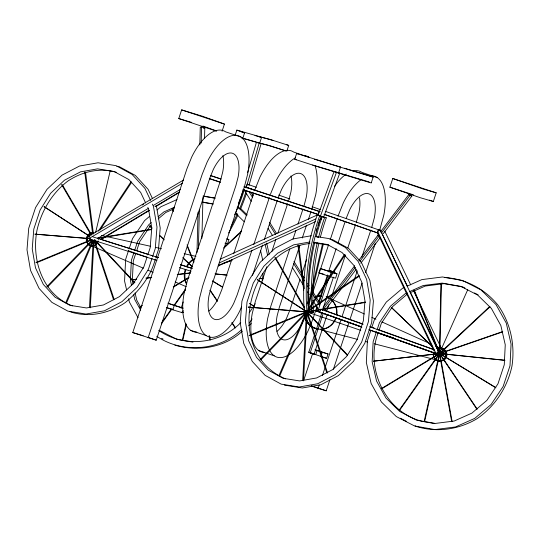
<?xml version="1.0" encoding="UTF-8"?>
<svg xmlns="http://www.w3.org/2000/svg" width="540" height="540" viewBox="0 0 540 540"><rect width="100%" height="100%" fill="white"/><g stroke="black" fill="none" stroke-linecap="round" stroke-linejoin="round"><path stroke-width="0.81" d="M434.808 352.58L435.901 354.861L438.669 353.626L438.683 352.053L380.234 229.871L377.467 231.107L377.453 232.673L434.086 351.061M435.901 354.861L435.915 353.288L377.467 231.107M477.016 408.827L439.864 353.606L414.376 290.331L413.89 290.196L439.385 353.464L451.622 421.315L452.108 421.45L439.864 353.606L441.403 284.135L440.924 284L439.385 353.464L424.13 421.511L424.609 421.646L439.864 353.606L490.037 306.774L489.55 306.639L439.385 353.464L399.269 409.941L399.755 410.076L439.864 353.606L502.436 331.965M196.978 252.511L198.045 212.146M199.814 144.869L200.279 127.211L201.575 127.103L204.795 128.081L204.525 138.173M198.362 249.041L199.402 209.513M201.157 143.08L201.575 127.103M201.893 238.248L202.979 197.039M262.622 280.854L262.994 273.362M89.458 307.584L93.184 240.476M90.268 307.834L93.987 240.719M302.656 380.565L306.477 311.769L358.884 275.65M303.466 380.808L307.233 312.856M336.994 172.328L338.587 172.868L340.497 167.083L296.629 153.475L294.719 159.26L316.278 166.259L370.481 182.77L371.277 182.648M371.243 182.986L373.194 176.863L344.54 168.23M186.037 323.69L182.365 340.085L182.844 340.22L186.341 324.641M95.627 232.504L110.106 171.227M308.023 305.235L322.502 243.959L323.305 244.202L308.057 308.752M288.704 200.516L290.932 191.909A29.234 13.5 -71.2 0 0 290.979 175.932M304.06 205.733L306.288 197.127A29.234 13.5 -71.2 0 0 300.463 173.495A29.234 13.5 -71.2 0 0 281.448 189.736L278.093 198.005M247.55 172.76L256.399 142.398L259.16 143.201L246.119 187.947M248.987 185.294L261.09 143.748M249.224 184.822L247.212 184.167L246.267 187.265L255.022 190.31M378.128 231.417L378.601 229.871L379.937 230.303M128.54 250.58L125.644 259.342L124.571 281.057L126.603 289.933M129.067 248.987L132.496 238.64L144.558 220.624L149.58 216.358M133.738 253.206L131.375 260.348L130.39 280.321L131.49 285.14M134.784 250.034L137.673 241.306L148.77 224.741L151.268 222.615M216.56 131.173L178.767 118.557L181.636 109.883L202.169 116.134L224.431 124.031L222.089 131.22M135.668 253.753L133.306 260.888L132.32 280.861L133.056 284.074M136.721 250.574L139.603 241.853L150.701 225.281M147.035 257.243L143.883 266.767L133.387 283.507L119.529 296.595L103.444 304.972L86.434 307.955L69.869 305.303L55.1 297.23L43.322 284.391L35.485 267.827L32.225 248.879L33.804 229.088L40.102 210.047L50.605 193.306L64.456 180.212L80.541 171.842L97.558 168.858L114.116 171.511L128.885 179.584L140.67 192.422L145.658 202.959M147.818 254.867L150.181 247.725L151.767 227.927L148.507 208.98L147.791 207.475M152.105 258.093L148.419 269.244L137.005 287.449L121.939 301.678L104.45 310.79L85.948 314.03L67.939 311.148L51.881 302.366L39.069 288.407L30.544 270.398L27 249.797L28.721 228.272L35.566 207.569L46.987 189.365L62.053 175.129L79.542 166.023L98.044 162.783L116.053 165.665L132.111 174.44L144.923 188.399L150.606 200.407M152.631 256.5L155.27 248.542L156.992 227.016L153.441 206.415L152.381 204.161M155.324 259.072C150.815 276.676 138.969 291.296 125.152 302.663C109.323 313.349 89.694 317.729 71.159 312.127L69.694 311.33M155.851 257.486L158.483 249.521L160.205 227.995L156.661 207.394L155.952 205.888M241.529 306.707L240.017 310.419A47.702 22.025 -71.2 0 1 208.994 336.92A47.702 22.025 -71.2 0 1 199.483 298.357L202.682 285.977L235.926 185.456L238.154 176.85A29.234 13.5 -71.2 0 0 232.328 153.225A29.234 13.5 -71.2 0 0 213.314 169.459L209.959 177.734L156.229 340.187L132.779 332.559L186.914 168.865L191.747 156.965A47.702 22.025 -71.2 0 1 225.626 131.828L240.982 137.045M148.136 337.777L202.271 174.083L207.103 162.182A47.702 22.025 -71.2 0 1 238.126 135.689A47.702 22.025 -71.2 0 1 247.637 174.245L244.431 186.624L211.187 287.145L208.966 295.751A29.234 13.5 -71.2 0 0 214.792 319.383A29.234 13.5 -71.2 0 0 233.806 303.149L237.161 294.874L251.937 250.202M166.941 307.793L172.861 309.825L174.299 305.485L183.141 308.178L167.893 303.17M235.177 135.175L236.851 130.113L273.429 140.569M181.123 308.313L183.215 301.928M183.229 310.595L182.513 312.761L172.861 309.825M240.185 131.186L244.546 132.989L242.636 138.773L242.001 138.584M259.632 143.282L261.542 137.491L254.948 135.486M225.059 243.209L227.468 243.945L228.906 239.605L227.428 239.099M231.835 259.342L221.805 289.656L218.45 297.932A29.234 13.5 -71.2 0 1 208.872 311.074M233.678 253.76L253.732 193.124M254.522 190.735L259.882 177.242A47.702 22.025 -71.2 0 1 293.76 152.098L309.11 157.316A47.702 22.025 -71.2 0 0 303.102 155.527M253.787 244.613L269.352 197.546M286.801 151.193L288.718 145.409L286.808 144.754M252.497 275.387L262.521 245.072M264.371 239.49L277.297 200.401M266.807 266.733L255.46 301.037L252.261 313.416A47.702 22.025 -71.2 0 0 264.121 352.39M271.822 251.573L275.778 239.605M277.891 233.226L287.651 203.708M289.811 248.812L270.817 306.254L267.617 318.634A47.702 22.025 -71.2 0 0 277.128 357.19A47.702 22.025 -71.2 0 0 308.151 330.696L312.977 318.803L316.94 306.835M292.984 239.24L295.88 230.465M297.992 224.08L303.007 208.926M299.903 245.194L279.322 307.422L277.101 316.028A29.234 13.5 -71.2 0 0 282.926 339.66A29.234 13.5 -71.2 0 0 301.941 323.42L305.296 315.151M302.279 238.012L306.497 225.248M308.347 219.665L310.986 211.687M311.776 209.297L315.765 194.522A47.702 22.025 -71.2 0 0 314.901 165.409M299.963 279.619L289.94 309.933L286.585 318.202A29.234 13.5 -71.2 0 1 277 331.344M302.076 273.233L306.565 259.673M316.062 230.951L316.852 228.562M317.905 225.369L319.754 219.787M337.007 273.834L331.202 272.201L329.771 276.541L318.863 272.869L320.301 268.529L337.007 273.834L335.57 278.174L330.494 276.743M312.944 292.012L319.282 272.869M319.808 271.269L328.516 244.944M330.359 239.362L337.216 218.619M338.013 216.223L343.366 202.736A47.702 22.025 -71.2 0 1 361.604 179.307M318.782 301.246L327.49 274.921M328.55 271.728L336.197 248.596M338.047 243.013L345.168 221.474M316.291 311.054L321.624 312.896L316.291 311.054L317.608 307.084M318.917 303.115L328.111 275.319M329.157 272.147L329.684 270.56L335.016 272.403L329.684 270.56M317.709 311.621L329.528 275.886M322.407 310.514L333.437 277.162M308.812 352.188L321.82 312.842L327.152 314.685L314.138 354.031L308.812 352.188L314.138 354.031M310.23 352.748L323.237 313.409M309.906 353.012L315.704 354.645L317.142 350.305L328.05 353.977L326.612 358.317L320.814 356.683L322.245 352.343L328.05 353.977M389.907 187.178L392.776 178.497L436.192 192.827L433.323 201.501L420.316 197.741L389.907 187.178L413.498 194.879M370.832 330.419L367.409 340.767L366.336 362.488L371.129 383.454L381.395 401.983L396.306 416.563L414.646 426.013L434.936 429.577L455.537 426.951L474.768 418.365L491.083 404.501L503.145 386.485L509.996 365.783L511.07 344.068L506.277 323.096L496.01 304.567L481.1 289.987L462.76 280.537L442.469 276.973L421.868 279.599L407.255 286.126M371.885 327.233L374.261 320.065L386.323 302.049L402.638 288.191L404.177 287.503M376.549 331.459L373.14 341.773L372.155 361.746L376.562 381.031L385.999 398.068L399.708 411.48L416.576 420.167L435.24 423.441L454.181 421.031L471.872 413.134L486.871 400.383L497.968 383.819L504.265 364.777L505.251 344.804L500.843 325.519L491.407 308.482L477.698 295.076L460.829 286.382L442.166 283.109L423.225 285.518L409.381 291.701M377.075 329.873L379.438 322.731L390.535 306.166L405.533 293.416L407.072 292.734M378.223 332.795C364.527 367.639 385.391 412.736 422.57 421.423M379.006 330.419L381.368 323.278L392.465 306.713L407.471 293.963M303.588 380.707L312.64 353.518M326.754 311.135L328.887 304.736M331.547 296.744L345.398 255.157M347.794 247.961L355.516 224.768M356.312 222.372L359.066 212.186A29.234 13.5 -71.2 0 0 359.471 197.856M311.236 385.972L318.148 388.321L319.207 385.121M322.407 375.53L341.044 319.552M342.11 316.352L357.291 270.769M361.814 257.175L370.872 229.986M371.669 227.59L374.423 217.404A29.234 13.5 -71.2 0 0 368.59 193.772A29.234 13.5 -71.2 0 0 349.582 210.013L346.221 218.282M318.148 388.321L326.214 390.812L329.933 379.633M333.389 369.259L349.07 322.171M349.866 319.775L362.09 283.061M365.546 272.687L375.381 243.155M377.771 235.973L378.304 234.38M379.633 230.391L383.9 214.799A47.702 22.025 -71.2 0 0 369.758 175.912M361.807 327.173L319.754 312.113L320.76 309.238L321.725 309.515M368.948 329.724L437.184 354.152L437.94 351.999M437.184 354.152L438.149 354.429L439.155 351.554L437.569 350.987M336.467 172.361L320.45 216.095L318.08 215.163L334.098 171.43L339.68 173.347L323.663 217.073L319.66 215.831A197.451 164.66 -73.1 0 0 306.882 310.439L304.304 310.939A200.347 167.076 -73.1 0 1 317.257 215.008L318.863 215.494M270.405 194.353L275.231 182.459A47.702 22.025 -71.2 0 1 295.475 157.795M92.617 240.334L65.752 302.677L66.555 302.92L93.089 241.353M306.288 314.327L279.754 375.894L278.951 375.651L306.477 311.769L365.661 302.049M467.681 289.818L439.385 353.464L381.348 388.604L381.834 388.739L439.864 353.606L504.637 360.315M98.354 231.134L131.112 181.649M100.082 229.979L131.456 182.594M307.861 309.683L344.311 254.624L345.114 254.867L307.28 312.019L260.8 359.937L259.997 359.694L306.477 311.769L307.28 312.019L365.648 302.434M249.271 312.741L255.278 303.77M249.318 323.069L252.099 318.917M161.852 322.387L171.038 309.461M173.934 305.377L185.537 289.049M161.372 323.885L172.004 308.914M174.42 305.512L185.537 289.865M323.116 307.287L354.733 265.707M358.81 260.348L378.695 234.191M380.228 232.18L408.78 194.63L410.717 195.176L411.831 196.101L383.279 233.651M322.711 310.223L355.34 267.307M359.93 261.272L379.31 235.791M381.348 233.105L409.901 195.554L411.831 196.101M324.641 310.763L356.258 269.19M360.842 263.156L380.221 237.674M92.117 239.996L46.798 286.72L47.601 286.963L92.34 240.84M223.925 247.482L241.67 230.918M223.796 248.191L240.928 232.2M157.106 209.959L160.873 206.759L177.025 199.544M158.146 216.769L163.769 211.991L174.535 207.185M158.207 218.909L165.706 212.537L174.163 208.757M240.732 322.677C219.348 344.594 183.857 347.821 158.679 330.426M241.785 329.468C219.463 350.966 182.297 353.72 156.742 336.272M242.467 331.081C224.647 347.72 197.822 351.877 174.818 345.134M248.738 325.748L251.249 323.615M142.243 205.052L143.62 204.1M359.694 275.893L307.28 312.019L249.885 335.691L249.082 335.448L306.477 311.769L360.713 330.338M413.606 290.858L443.921 353.565L441.848 354.989L438.217 355.543L437.488 354.031M142.452 305.438L139.583 307.179L141.5 306.443M173.259 286.787L189.02 277.243M173.738 286.922L188.784 277.817M95.229 240.901L95.985 242.224L98.138 240.921M100.298 239.625L149.222 210.154M154.98 206.685L179.442 191.957M101.196 239.497L149.405 210.465M155.878 206.564L179.624 192.267M183.546 180.036L88.864 236.115L89.228 238.41L92.9 241.232L95.067 239.949M89.228 238.41L182.459 183.188M97.241 238.66L148.554 208.271M153.61 205.274L180.353 189.432M220.057 259.261L317.412 214.913L320.166 215.73M219.254 262.926L315.839 218.923M218.099 266.031L315.454 221.684M320.051 219.591L321.59 218.889L321.044 216.668M411.311 292.248L425.156 286.065L444.096 283.649L462.76 286.922L464.96 288.056M435.915 353.288L438.683 352.053M95.985 242.224L97.733 241.481M91.726 239.436L35.883 262.474L36.686 262.717L91.753 240.003M223.756 263L231.674 260.26M218.693 265.052L232.16 260.395M502.747 331.553L439.385 353.464L438.163 352.296M317.257 215.008L321.266 216.324A197.451 164.66 -73.1 0 0 308.488 310.932L305.91 311.432L304.304 310.939M308.833 303.797A200.347 167.076 -73.1 0 0 309.332 312.471L311.911 311.972L313.517 312.464A197.451 164.66 -73.1 0 1 318.89 243.236M313.517 312.464L310.939 312.964L309.326 312.471M311.243 235.757L292.741 238.997L275.252 248.103L260.185 262.339L248.765 280.543L241.92 301.246L240.199 322.772L243.743 343.373L252.268 361.382L265.079 375.34L281.138 384.122L299.147 387.005L317.648 383.764L335.138 374.659L350.204 360.423L361.618 342.218L368.469 321.516L370.19 299.99L366.64 279.389L358.121 261.38L345.31 247.421L329.252 238.64L315.333 236.412M309.947 241.974L293.74 244.816L277.654 253.193L263.803 266.281L253.3 283.021L247.003 302.062L245.423 321.853L248.684 340.801L256.52 357.365L268.299 370.204L283.068 378.277L299.632 380.93L316.643 377.946L332.728 369.569L346.586 356.481L357.082 339.741L363.38 320.699L364.966 300.901L361.706 281.961L353.869 265.397L342.083 252.558L327.314 244.485L313.24 242.231M309.92 243.526C246.213 249.406 223.54 353.018 285.552 378.851M97.389 238.12L151.639 229.21M97.369 238.505L151.625 229.595M443.921 353.565L440.296 354.119L410.339 292.167M136.701 279.18L131.692 279.767L136.35 279.41M145.881 278.1L151.72 277.418M177.593 274.388L190.107 272.916M146.367 278.235L151.369 277.654M177.242 274.617L190.593 273.058M435.206 353.957L373.457 361.193L435.692 354.092M438.197 353.801L439.864 353.606L495.646 387.497M203.499 128.189L204.795 128.081M89.944 238.532L34.891 234.137L89.91 238.707M306.45 311.951L248.09 307.112L306.477 311.769L347.274 355.3M215.055 273.848L226.679 275.049M259.065 278.404L263.216 278.836M215.541 273.983L227.165 275.184M259.551 278.539L262.872 278.883M504.981 360.261L439.385 353.464L477.002 409.388M178.767 118.557L191.714 122.438M440.93 348.55L442.679 348.793A6.217 5.872 -74.3 0 1 446.479 356.353A6.217 5.872 -74.3 0 1 439.263 360.747M442.874 348.847L441.119 348.604L435.557 346.127M116.809 166.253L119.266 166.644L135.331 175.426L148.136 189.385L152.401 198.389M116.505 172.361C99.718 167.299 81.999 171.619 67.676 181.197C51.934 193.313 41.519 210.823 37.024 230.067C31.259 259.463 42.471 294.496 72.347 305.876M316.913 237.128L318.553 237.391M330.014 239.227L332.465 239.618L348.53 248.4L361.341 262.359L369.86 280.368L373.403 300.969L371.682 322.495L364.838 343.197L353.417 361.402L338.351 375.638L320.861 384.743L302.366 387.983L284.357 385.101M313.97 242.811L328.88 245.201M203.135 195.973L215.312 198.113M205.072 196.519L214.812 198.227M202.831 202.109L213.381 203.958M203.148 202.365L212.882 204.073M444.4 277.519C465.392 278.674 484.738 288.806 497.941 305.113C510.55 322.88 515.261 344.878 511.927 366.329C507.256 387.686 494.843 406.607 476.705 418.905C458.555 429.617 436.826 432.655 416.583 426.56L415.112 425.804M192.976 342.131L176.749 339.289L159.881 330.595M424.19 421.713L434.74 423.562M288.718 145.409L269.683 139.333L258.836 136.58M101.48 235.42L150.613 246.287M155.527 247.374L161.582 248.744M184.187 253.719L195.973 256.351M260.773 143.451L267.773 145.118L286.106 150.944M317.48 328.928L315.657 328.448A16.706 15.775 -74.3 0 1 304.391 310.23M321.354 329.933L357.325 339.336M365.263 341.408L367.706 342.05M374.207 343.75L439.459 360.801A6.217 5.872 -74.3 0 0 446.675 356.407A6.217 5.872 -74.3 0 0 442.874 348.854M256.142 142.148L242.177 138.031M436.192 192.827L423.191 189.061L392.776 178.497M318.863 272.869L323.939 274.3M319.754 312.113L361.186 326.875M322.603 313.45L320.666 312.903L319.552 311.978M438.19 351.277L439.155 351.554M438.649 352.438L439.864 353.606L439.385 353.464L495.875 387.794M440.363 355.05L441.329 355.32M314.969 349.69L317.142 350.305M373.16 177.201L314.53 159.246M320.207 218.484L321.59 218.889M242.244 138.159L270.405 146.016L285.829 150.903M132.779 332.559L143.181 335.745M244.546 132.989L236.851 130.113M333.781 171.315L312.62 165.031M334.901 171.68L369.252 181.96M320.416 237.019A197.451 164.66 -73.1 0 1 326.288 217.856L324.682 217.364A197.451 164.66 -73.1 0 0 318.607 237.31M226.49 238.869L228.906 239.605M91.24 239.51L89.633 239.018L156.931 260.456M306.882 310.439L308.495 310.932M166.462 307.51L172.894 309.467M101.453 239.49L147.919 254.293M151.119 255.312L152.726 255.825M155.932 256.844L158.335 257.607M180.765 264.755L191.977 268.326M92.948 236.878L158.328 257.627M180.279 264.674L192.287 268.522M179.368 267.584L191.059 271.256M224.438 124.119L181.636 109.883M210.668 175.527L221.063 178.956M244.262 186.611L320.26 211.667M210.384 175.615L220.786 179.044M243.986 186.698L319.181 211.491L318.087 214.535L242.892 189.743M209.574 178.578L219.976 182.007M243.972 189.925L318.371 214.448M209.297 178.666L220.496 182.358M182.108 312.032L183.451 312.478M182.095 312.134L183.445 312.579M320.301 268.529L331.202 272.201M393.255 337.905L376.967 332.444L393.559 338.033M438.284 353.072L439.864 353.606M315.238 349.981L322.245 352.343M315.704 354.645L326.612 358.317M298.208 154.022L296.629 153.475M429.482 200.138L433.323 201.501M296.298 159.806L294.719 159.26M377.244 177.593L361.888 172.375A47.702 22.025 -71.2 0 0 352.87 170.984M258.916 350.622L274.273 355.84M190.782 330.345L206.138 335.563M311.627 385.85L326.214 390.812M147.785 337.311L156.229 340.187M338.108 166.266L340.497 167.083M225.248 243.182L227.468 243.945M128.378 250.783L147.514 257.364M168.379 303.46L174.299 305.485M326.295 217.856L322.279 216.533A200.347 167.076 -73.1 0 0 316.136 236.722M247.212 184.167L256.392 187.312M278.687 195.068L289.838 198.95M312.134 206.705L320.47 209.648M325.249 211.316L379.816 230.243M323.926 214.232L378.068 233.064M324.304 214.407L377.649 232.963M202.912 126.036L216.122 130.768M324.729 310.419L362.988 324.041M369.961 326.612L374.099 328.016M378.689 329.738L433.438 349.333M320.76 309.238L362.988 324.284M369.954 326.849L434.221 349.859M326.903 314.429L361.814 326.93M378.473 332.897L435.78 353.336M369.124 329.717L438.149 354.429M337.318 172.409L339.68 173.347M321.887 216.378L323.663 217.073M143.465 268.245L89.249 244.809A6.217 5.184 -73.1 0 1 86.711 237.101A6.217 5.184 -73.1 0 1 93.575 233.165M148.108 270.257L153.077 272.363M175.216 281.975L186.381 286.76M326.653 297L330.487 298.728M332.019 299.416L364.426 314.003M371.898 317.412L375.928 319.194M381.875 321.908L431.15 344.101M474.498 292.97L478.163 294.86M237.6 207.212L241.272 209.101L247.232 214.934M237.134 207.428L239.335 208.562L246.49 215.561M235.663 213.057L237.128 213.813M400.437 418.244L406.31 421.268M161.608 338.324L163.073 339.079M212.402 280.868L222.413 286.949M249.588 303.46L253.881 306.065M212.632 281.165L222.649 287.246M249.818 303.757L254.111 306.362M305.876 311.094L257.195 279.578L306.477 311.769L326.768 372.789M89.856 236.284L43.997 206.604L89.053 236.034M408.78 194.63L409.901 195.554M432.56 346.592L391.271 307.334L432.074 346.457M151.821 227.792L149.506 225.902L151.942 228.245M159.732 235.386L163.998 239.47M182.878 257.573L192.618 266.922M159.86 235.832L164.119 239.922M182.999 258.026L192.139 266.78M235.933 213.644L244.276 221.805M347.504 354.929L307.28 312.019L327.571 373.032M95.229 240.266L134.879 282.569M94.426 240.023L134.649 282.933M210.33 290.351L217.384 300.834M231.957 322.508L235.251 327.395M209.844 290.216L217.37 301.401M231.944 323.069L235.238 327.962M250.965 192.26L253.179 195.824M269.575 222.203L276.669 233.611M293.949 261.414L304.142 277.81M307.685 283.514L309.015 285.653M313.004 292.072L319.207 302.056M248.954 191.666L252.497 197.37M269.339 224.465L275.542 234.448M293.706 263.675L304.344 280.787M307.449 285.775L309.218 288.63M312.322 293.618L319.41 305.026M244.181 189.945L251.269 201.353M268.11 228.447L272.538 235.575M292.484 267.658L303.115 284.769M307.55 291.897L309.319 294.752M312.863 300.449L317.743 308.293M304.331 306.963L275.63 257.857L274.82 257.614L304.364 308.165M91.55 234.711L62.431 184.882L61.621 184.64L91.166 235.184M141.055 307.955L136.728 300.146L135.074 292.916M140.697 310.25L134.798 299.606L133.691 294.779M138.051 317.702L129.364 302.029L128.628 298.802M384.743 231.174L410.683 284.816M382.212 233.996L407.417 286.119M173.556 211.248L172.611 208.906L172.125 208.771L173.07 211.113M187.083 244.836L194.009 262.022M187.232 246.26L193.523 261.887M94.345 239.834L114.109 299.268M93.805 240.381L113.569 299.815M266.632 243.02L269.21 254.306M265.066 244.087L267.644 255.38M260.55 250.519L262.75 260.165M209.594 335.887L210.344 340.025L209.857 339.89L209.115 335.752M304.29 288.65L298.728 245.261L297.925 245.012L303.696 290.075M93.44 234.036L85.529 172.28L84.726 172.037L92.637 233.793M334.388 186.536A47.702 22.025 -71.2 0 1 346.255 174.089M196.796 332.134A47.702 22.025 -71.2 0 1 184.126 293.139L187.333 280.76L220.577 180.238L222.797 171.632A29.234 13.5 -71.2 0 0 222.851 155.655M307.476 302.589A16.706 15.775 -74.3 0 1 309.056 300.685M315.097 296.676A16.706 15.775 -74.3 0 1 321.341 295.704M315.853 328.502A16.706 15.775 -74.3 0 1 304.587 310.284M307.199 303.338A16.706 15.775 -74.3 0 1 309.245 300.74M315.293 296.73A16.706 15.775 -74.3 0 1 321.536 295.758M326.093 296.825A16.672 15.741 -74.3 0 1 329.778 298.667M331.088 299.673A16.672 15.741 -74.3 0 1 336.461 314.847M335.779 317.675A16.672 15.741 -74.3 0 1 319.66 329.245A16.672 15.741 -74.3 0 1 305.316 316.217M305.208 315.509A16.672 15.741 -74.3 0 1 305.255 310.453M307.8 303.703A16.672 15.741 -74.3 0 1 309.076 301.954M314.759 297.526A16.672 15.741 -74.3 0 1 321.233 296.048M326.477 296.933A16.672 15.741 -74.3 0 1 329.468 298.323M331.479 299.781A16.672 15.741 -74.3 0 1 336.845 314.955M336.163 317.79A16.672 15.741 -74.3 0 1 320.868 329.366M317.594 329.029A16.672 15.741 -74.3 0 1 305.431 313.45M305.478 312.005A16.672 15.741 -74.3 0 1 305.64 310.568M308.185 303.811A16.672 15.741 -74.3 0 1 309.008 302.63M315.144 297.641A16.672 15.741 -74.3 0 1 321.617 296.156M436.799 348.523A6.723 6.345 -74.3 0 1 445.824 353.032A6.723 6.345 -74.3 0 1 439.081 361.159A6.723 6.345 -74.3 0 1 433.546 352.445M437.501 348.334A6.723 6.345 -74.3 0 1 446.074 353.471A6.723 6.345 -74.3 0 1 439.088 361.199A6.723 6.345 -74.3 0 1 433.742 352.499M246.085 191.302A200.347 189.149 -74.3 0 1 239.578 208.798M237.296 214.009A200.347 189.149 -74.3 0 1 230.789 227.084M246.55 193.111A200.347 189.149 -74.3 0 1 240.543 209.075M237.924 215.015A200.347 189.149 -74.3 0 1 228.582 233.01M244.282 189.952A200.347 189.149 -74.3 0 1 234.563 214.907M243.31 189.682A200.347 189.149 -74.3 0 1 238.403 203.438M89.573 244.904A6.217 5.184 -73.1 0 1 87.035 237.195A6.217 5.184 -73.1 0 1 93.899 233.267M186.698 283.547A16.672 13.905 -73.1 0 1 185.888 269.582M187.002 266.895A16.672 13.905 -73.1 0 1 194.832 258.95M186.435 284.047A16.672 13.905 -73.1 0 1 185.247 269.386M186.354 266.699A16.672 13.905 -73.1 0 1 194.906 258.431M98.53 238.032A6.723 5.603 -73.1 0 1 98.591 239.173M98.186 241.461A6.723 5.603 -73.1 0 1 91.247 246.166A6.723 5.603 -73.1 0 1 87.291 238.97A6.723 5.603 -73.1 0 1 93.548 233.017M98.213 237.931A6.723 5.603 -73.1 0 1 98.267 239.078M97.868 241.367A6.723 5.603 -73.1 0 1 90.922 246.065A6.723 5.603 -73.1 0 1 86.974 238.869A6.723 5.603 -73.1 0 1 93.224 232.916M308.806 303.007A200.347 167.076 -73.1 0 1 314.604 243.041M311.904 311.972A197.451 164.66 -73.1 0 1 311.256 294.739M311.256 293.949A197.451 164.66 -73.1 0 1 317.277 242.75"/></g></svg>
